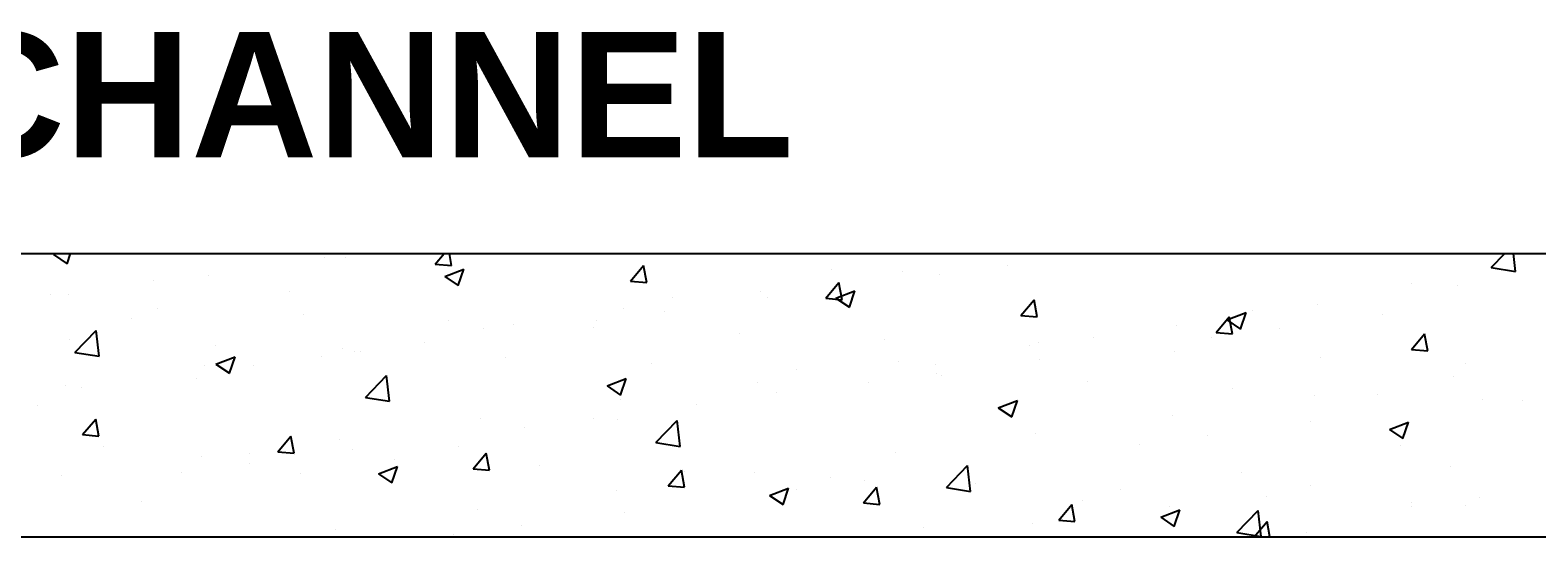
# Model space of a CAD drawing. Header units: metres. Extents: x 0 to 602, y 0 to 196.
# Drawn here: x 429.149 to 431.917, y 76.889 to 77.82 of the extents above; entities that cross this region are included whole.
import ezdxf

# ---------------------------------------------------------------- set-up
doc = ezdxf.new("R2010")
doc.units = ezdxf.units.M
doc.header["$MEASUREMENT"] = 0
doc.styles.add('style BOLD', font='arialbd.ttf')

msp = doc.modelspace()

# ---------------------------------------------------------------- linework, layer by layer
at = {"linetype": 'Continuous'}
for p, q in [((427.1628, 77.4094), (435.4243, 77.4094)), ((429.1917, 77.4075), (429.1967, 77.4094)), ((429.1917, 77.4075), (429.2166, 77.3907)), ((429.2166, 77.3907), (429.2228, 77.4094)), ((429.6904, 77.4014), (429.6904, 77.4014)), ((429.7283, 77.4013), (429.7283, 77.4013)), ((429.8931, 77.3899), (429.9094, 77.4094)), ((429.8931, 77.3899), (429.923, 77.3873)), ((429.9172, 77.3893), (429.9172, 77.3893)), ((429.923, 77.3873), (429.9189, 77.4094)), ((431.8328, 77.3835), (431.8576, 77.4094)), ((431.8773, 77.3766), (431.8735, 77.4094)), ((429.4758, 77.3693), (429.4758, 77.3693)), ((429.9103, 77.3675), (429.9453, 77.3809)), ((429.9103, 77.3675), (429.9351, 77.3507)), ((429.9351, 77.3507), (429.9453, 77.3809)), ((430.2517, 77.3586), (430.2758, 77.3873)), ((430.2816, 77.3559), (430.2758, 77.3873)), ((430.6202, 77.3796), (430.6202, 77.3796)), ((430.7509, 77.3771), (430.7509, 77.3771)), ((430.8195, 77.3702), (430.8195, 77.3702)), ((430.9447, 77.3866), (430.9447, 77.3866)), ((431.8328, 77.3835), (431.8773, 77.3767)), ((429.1853, 77.3349), (429.1853, 77.3349)), ((429.2191, 77.3341), (429.2191, 77.3341)), ((429.3746, 77.3598), (429.3746, 77.3598)), ((429.6256, 77.3392), (429.6256, 77.3392)), ((430.2517, 77.3586), (430.2816, 77.3559)), ((430.4912, 77.3396), (430.4912, 77.3396)), ((430.6104, 77.3272), (430.6345, 77.3559)), ((430.6288, 77.3274), (430.6638, 77.3408)), ((430.6402, 77.3246), (430.6345, 77.3559)), ((430.6537, 77.3106), (430.6638, 77.3408)), ((431.686, 77.3548), (431.686, 77.3548)), ((431.7705, 77.3505), (431.7705, 77.3505)), ((429.3834, 77.3082), (429.3834, 77.3082)), ((430.2387, 77.3076), (430.2387, 77.3076)), ((430.3286, 77.3295), (430.3286, 77.3295)), ((430.5037, 77.3286), (430.5037, 77.3286)), ((430.6104, 77.3272), (430.6402, 77.3246)), ((430.6288, 77.3274), (430.6537, 77.3106)), ((430.969, 77.2958), (430.9931, 77.3245)), ((430.9989, 77.2932), (430.9931, 77.3245)), ((431.5138, 77.3153), (431.5138, 77.3153)), ((429.3341, 77.2892), (429.3341, 77.2892)), ((429.6504, 77.2969), (429.6504, 77.2969)), ((429.9173, 77.2856), (429.9173, 77.2856)), ((430.037, 77.2795), (430.037, 77.2795)), ((430.1892, 77.2872), (430.1892, 77.2872)), ((430.3144, 77.3037), (430.3144, 77.3037)), ((430.969, 77.2958), (430.9989, 77.2932)), ((431.3276, 77.2644), (431.3517, 77.2932)), ((431.3474, 77.2874), (431.3824, 77.3008)), ((431.3474, 77.2874), (431.3723, 77.2706)), ((431.3575, 77.2618), (431.3517, 77.2931)), ((431.3723, 77.2706), (431.3824, 77.3008)), ((431.3944, 77.3047), (431.3944, 77.3047)), ((431.6328, 77.2973), (431.6328, 77.2973)), ((429.222, 77.2523), (429.222, 77.2523)), ((429.231, 77.2275), (429.2699, 77.2681)), ((429.2755, 77.2206), (429.2699, 77.2681)), ((429.9819, 77.2724), (429.9819, 77.2724)), ((430.1842, 77.2743), (430.1842, 77.2743)), ((430.4511, 77.2631), (430.4511, 77.2631)), ((430.718, 77.2518), (430.718, 77.2518)), ((431.1028, 77.2547), (431.1028, 77.2547)), ((431.2541, 77.2778), (431.2541, 77.2778)), ((431.3183, 77.2559), (431.3183, 77.2559)), ((431.3276, 77.2644), (431.3575, 77.2618)), ((431.4435, 77.2724), (431.4435, 77.2724)), ((431.6862, 77.233), (431.7104, 77.2618)), ((431.7161, 77.2304), (431.7104, 77.2618)), ((429.231, 77.2275), (429.2755, 77.2206)), ((429.4889, 77.241), (429.4889, 77.241)), ((429.7223, 77.2349), (429.7223, 77.2349)), ((429.7455, 77.2294), (429.7455, 77.2294)), ((429.7558, 77.2297), (429.7558, 77.2297)), ((429.8734, 77.2456), (429.8734, 77.2456)), ((430.9849, 77.2405), (430.9849, 77.2405)), ((431.0016, 77.2458), (431.0016, 77.2458)), ((431.2518, 77.2292), (431.2518, 77.2292)), ((431.6862, 77.233), (431.7161, 77.2304)), ((429.4697, 77.2029), (429.4697, 77.2029)), ((429.4902, 77.2062), (429.5252, 77.2196)), ((429.4902, 77.2062), (429.515, 77.1894)), ((429.515, 77.1894), (429.5252, 77.2196)), ((429.5589, 77.2042), (429.5589, 77.2042)), ((429.6841, 77.2207), (429.6841, 77.2207)), ((430.0227, 77.2185), (430.0227, 77.2185)), ((430.2896, 77.2072), (430.2896, 77.2072)), ((430.5565, 77.1959), (430.5565, 77.1959)), ((430.7448, 77.2106), (430.7448, 77.2106)), ((430.8112, 77.2046), (430.8112, 77.2046)), ((431.0025, 77.2144), (431.0025, 77.2144)), ((431.5187, 77.218), (431.5187, 77.218)), ((431.7856, 77.2067), (431.7856, 77.2067)), ((429.213, 77.1676), (429.213, 77.1676)), ((429.4539, 77.1794), (429.4539, 77.1794)), ((429.7646, 77.1448), (429.8036, 77.1854)), ((429.8091, 77.1379), (429.8036, 77.1854)), ((430.2087, 77.1661), (430.2437, 77.1796)), ((430.2336, 77.1494), (430.2437, 77.1796)), ((430.4851, 77.1731), (430.4851, 77.1731)), ((430.688, 77.173), (430.688, 77.173)), ((430.8131, 77.1894), (430.8131, 77.1894)), ((430.8234, 77.1846), (430.8234, 77.1846)), ((431.0903, 77.1734), (431.0903, 77.1734)), ((431.7644, 77.1841), (431.7644, 77.1841)), ((429.2431, 77.1626), (429.2431, 77.1626)), ((429.7646, 77.1448), (429.8091, 77.1379)), ((430.2087, 77.1661), (430.2336, 77.1494)), ((430.2326, 77.1411), (430.2326, 77.1411)), ((430.5196, 77.1546), (430.5196, 77.1546)), ((431.3572, 77.1621), (431.3572, 77.1621)), ((431.5077, 77.1489), (431.5077, 77.1489)), ((431.6242, 77.1508), (431.6242, 77.1508)), ((431.8171, 77.1417), (431.8171, 77.1417)), ((429.1623, 77.1293), (429.1623, 77.1293)), ((430.3722, 77.1314), (430.3722, 77.1314)), ((430.9273, 77.1261), (430.9623, 77.1395)), ((430.9273, 77.1261), (430.9522, 77.1093)), ((430.9522, 77.1093), (430.9623, 77.1395)), ((431.8911, 77.1395), (431.8911, 77.1395)), ((429.2452, 77.0766), (429.2693, 77.1053)), ((429.2751, 77.074), (429.2693, 77.1053)), ((429.9759, 77.1059), (429.9759, 77.1059)), ((430.0577, 77.09), (430.0577, 77.09)), ((430.1828, 77.1064), (430.1828, 77.1064)), ((430.228, 77.1045), (430.228, 77.1045)), ((430.2982, 77.062), (430.3372, 77.1026)), ((430.3427, 77.0551), (430.3372, 77.1026)), ((431.248, 77.1114), (431.248, 77.1114)), ((431.5013, 77.1001), (431.5013, 77.1001)), ((431.6459, 77.0861), (431.6809, 77.0995)), ((431.6459, 77.0861), (431.6707, 77.0693)), ((431.6707, 77.0693), (431.6809, 77.0995)), ((429.2452, 77.0766), (429.2751, 77.074)), ((429.6038, 77.0452), (429.6279, 77.0739)), ((429.6337, 77.0426), (429.6279, 77.0739)), ((429.7162, 77.0684), (429.7162, 77.0684)), ((430.2982, 77.062), (430.3427, 77.0551)), ((430.9955, 77.0794), (430.9955, 77.0794)), ((431.1867, 77.0587), (431.1867, 77.0587)), ((431.3119, 77.0752), (431.3119, 77.0752)), ((429.284, 77.054), (429.284, 77.054)), ((429.4636, 77.0364), (429.4636, 77.0364)), ((429.5509, 77.0427), (429.5509, 77.0427)), ((429.6038, 77.0452), (429.6337, 77.0426)), ((429.7419, 77.0484), (429.7419, 77.0484)), ((429.8178, 77.0315), (429.8178, 77.0315)), ((429.9364, 77.0545), (429.9364, 77.0545)), ((429.9625, 77.0138), (429.9866, 77.0426)), ((429.9924, 77.0112), (429.9866, 77.0426)), ((430.7388, 77.0442), (430.7388, 77.0442)), ((431.6653, 77.0564), (431.6653, 77.0564)), ((429.4273, 77.007), (429.4273, 77.007)), ((429.5525, 77.0235), (429.5525, 77.0235)), ((429.6448, 77.0044), (429.6448, 77.0044)), ((429.7886, 77.0049), (429.8236, 77.0183)), ((429.7886, 77.0049), (429.8135, 76.9881)), ((429.8135, 76.9881), (429.8236, 77.0183)), ((429.9625, 77.0138), (429.9924, 77.0112)), ((430.0847, 77.0202), (430.0847, 77.0202)), ((430.3211, 76.9825), (430.3452, 77.0112)), ((430.351, 76.9798), (430.3452, 77.0112)), ((430.3516, 77.0089), (430.3516, 77.0089)), ((430.4791, 77.0067), (430.4791, 77.0067)), ((430.8319, 76.9792), (430.8708, 77.0198)), ((430.8763, 76.9723), (430.8708, 77.0198)), ((430.871, 77.0172), (430.871, 77.0172)), ((431.3737, 77.0064), (431.3737, 77.0064)), ((431.7584, 77.0176), (431.7584, 77.0176)), ((429.2069, 77.0012), (429.2069, 77.0012)), ((430.2265, 76.9747), (430.2265, 76.9747)), ((430.3211, 76.9825), (430.351, 76.9798)), ((430.5072, 76.9648), (430.5422, 76.9783)), ((430.532, 76.9481), (430.5422, 76.9783)), ((430.5564, 76.9757), (430.5564, 76.9757)), ((430.6185, 76.9976), (430.6185, 76.9976)), ((430.6797, 76.9511), (430.7038, 76.9798)), ((430.6816, 76.9922), (430.6816, 76.9922)), ((430.7096, 76.9485), (430.7038, 76.9798)), ((430.8319, 76.9792), (430.8763, 76.9724)), ((430.8854, 76.9864), (430.8854, 76.9864)), ((431.1523, 76.9751), (431.1523, 76.9751)), ((431.5016, 76.9824), (431.5016, 76.9824)), ((429.3532, 76.9544), (429.3532, 76.9544)), ((430.5072, 76.9648), (430.532, 76.9481)), ((430.6797, 76.9511), (430.7096, 76.9485)), ((431.0384, 76.9197), (431.0625, 76.9484)), ((431.0682, 76.9171), (431.0625, 76.9484)), ((431.0821, 76.9563), (431.0821, 76.9563)), ((431.4193, 76.9638), (431.4193, 76.9638)), ((431.6862, 76.9525), (431.6862, 76.9525)), ((431.7851, 76.9467), (431.7851, 76.9467)), ((431.8107, 76.961), (431.8107, 76.961)), ((429.9698, 76.9395), (429.9698, 76.9395)), ((430.2407, 76.9342), (430.2407, 76.9342)), ((431.0384, 76.9197), (431.0682, 76.9171)), ((431.2257, 76.9248), (431.2608, 76.9382)), ((431.2257, 76.9248), (431.2506, 76.908)), ((431.2419, 76.9449), (431.2419, 76.9449)), ((431.2506, 76.908), (431.2608, 76.9382)), ((431.3655, 76.8965), (431.4044, 76.9371)), ((431.41, 76.8896), (431.4044, 76.9371)), ((431.6855, 76.9445), (431.6855, 76.9445)), ((429.7101, 76.902), (429.7101, 76.902)), ((429.9261, 76.8928), (429.9261, 76.8928)), ((430.0513, 76.9092), (430.0513, 76.9092)), ((430.7905, 76.9063), (430.7905, 76.9063)), ((430.9894, 76.9129), (430.9894, 76.9129)), ((431.3655, 76.8965), (431.41, 76.8896)), ((431.3697, 76.9029), (431.3697, 76.9029)), ((431.3973, 76.8887), (431.4211, 76.9171)), ((431.4263, 76.8887), (431.4211, 76.9171)), ((431.4935, 76.8966), (431.4935, 76.8966)), ((427.1628, 76.8887), (435.4243, 76.8887))]:
    msp.add_line(p, q, dxfattribs=at)

# ---------------------------------------------------------------- texts
at = {"linetype": 'Continuous', "style": 'style BOLD'}
msp.add_text('CHANNEL', height=0.23, dxfattribs=at).set_placement((428.9807, 77.5865))

doc.saveas('drawing.dxf')
